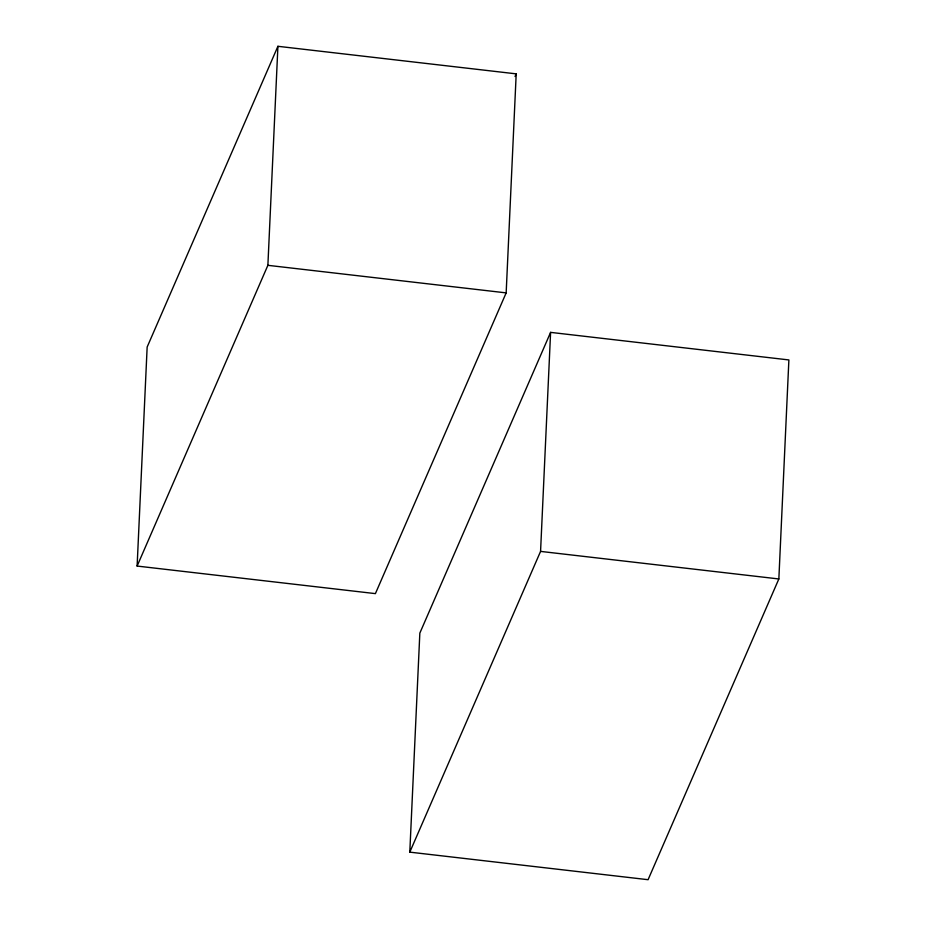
<?xml version="1.0" encoding="UTF-8"?>
<svg xmlns="http://www.w3.org/2000/svg" width="926" height="926" viewBox="0 0 926 926"><rect width="100%" height="100%" fill="white"/><g stroke="black" fill="none" stroke-linecap="round" stroke-linejoin="round"><path stroke-width="1.39" d="M137.117 566.064L147.153 347.042L277.916 46.3L516.199 73.86L506.163 292.882L375.4 593.624L137.117 566.064L267.88 265.322L277.916 46.3M409.801 852.14L419.837 633.118L550.6 332.376L788.883 359.936L778.847 578.958L648.084 879.7L409.801 852.14L540.564 551.398L550.6 332.376M515.053 76.511L516.199 73.86M267.88 265.322L506.163 292.882M540.564 551.398L778.847 578.958"/></g></svg>
